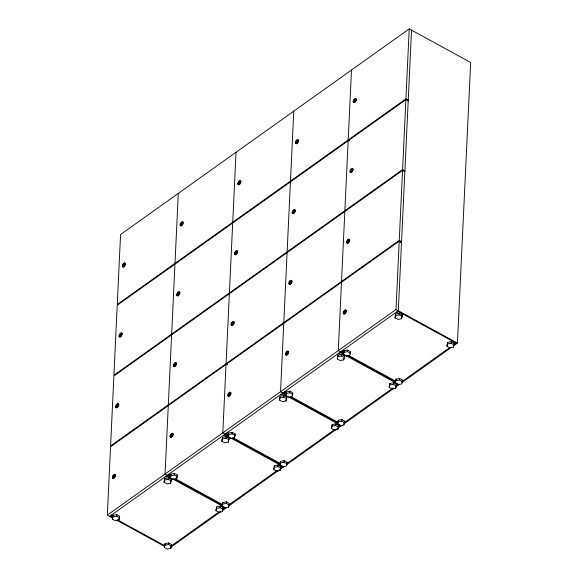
<?xml version="1.0" encoding="UTF-8"?>
<svg xmlns="http://www.w3.org/2000/svg" width="578" height="578" viewBox="0 0 578 578"><rect width="100%" height="100%" fill="white"/><g stroke="black" fill="none" stroke-linecap="round" stroke-linejoin="round"><path stroke-width="0.87" d="M112.789 518.098L107.327 515.114L110.55 446.758L399.225 241.134L401.529 242.392M117.63 405.077L117.601 405.799L116.742 406.413L116.77 405.691L118.107 405.279A1.084 0.527 -61.4 0 1 117.428 406.645M112.399 519.131L113.129 515.258L116.698 514.55L119.617 516.147L119.545 517.722L118.887 520.019L115.318 520.727L112.399 519.131L113.129 515.258M119.545 517.722L116.626 516.125L116.698 514.55M118.887 520.019L118.967 518.452M164.051 482.341L164.781 478.468L168.35 477.76L171.269 479.357L171.196 480.925L170.546 483.23L166.97 483.938L164.051 482.341L164.781 478.468M168.285 405.633L165.062 473.989L170.517 476.973M168.321 404.846L171.623 334.886M171.659 334.098L174.961 264.139M174.997 263.358L178.291 193.399M164.333 547.503L165.062 543.631L168.632 542.923L171.55 544.519L171.478 546.094L170.821 548.392L167.252 549.1L164.333 547.503L165.062 543.631M171.196 480.925L168.277 479.335L168.35 477.76M174.469 365.289L174.505 364.566L175.365 363.952L175.329 364.682L174.072 365.072M181.109 224.589L181.145 223.859L182.005 223.245L181.969 223.975L180.704 224.372M170.134 478.006L170.864 474.133L174.433 473.433L177.352 475.022L177.273 476.597L176.622 478.895L173.053 479.603L170.134 478.006L170.864 474.133M170.546 483.23L170.618 481.655M171.478 546.094L168.559 544.498L168.632 542.923M170.821 548.392L171.55 544.519M177.273 476.597L174.361 475L174.433 473.433M176.622 478.895L177.352 475.022M215.984 510.714L216.714 506.841L220.283 506.133L223.202 507.73L223.13 509.297L222.472 511.602L218.903 512.31L215.984 510.714L216.714 506.841M221.786 441.216L222.516 437.344L226.085 436.636L229.004 438.232L228.931 439.8L228.274 442.105L224.705 442.813L221.786 441.216L222.516 437.344M226.02 364.508L222.797 432.864L228.252 435.848M229.358 293.761L226.056 363.721L227.595 364.559M229.394 292.974L232.696 223.014M232.732 222.234L236.026 152.274M223.13 509.297L220.211 507.708L220.283 506.133M222.068 506.379L222.797 502.506L226.366 501.805L229.285 503.395L229.206 504.97L228.556 507.267L224.987 507.975L222.068 506.379L222.797 502.506M222.472 511.602L222.552 510.027M228.931 439.8L226.012 438.211L226.085 436.636M228.874 394.911L228.902 394.182L229.762 393.567L229.733 394.297L228.469 394.695M232.204 324.171L232.24 323.442L233.1 322.827L233.064 323.557L231.807 323.955M235.542 253.424L235.578 252.694L236.438 252.08L236.402 252.81L235.138 253.207M227.869 436.881L228.599 433.009L232.168 432.308L235.087 433.897L235.008 435.472L234.357 437.77L230.788 438.478L227.869 436.881L228.599 433.009M228.274 442.105L228.353 440.53M229.206 504.97L226.287 503.373L226.366 501.805M228.556 507.267L228.628 505.699M235.008 435.472L232.089 433.876L232.168 432.308M234.357 437.77L235.087 433.897M273.719 469.589L274.449 465.716L278.018 465.008L280.937 466.605L280.865 468.18L280.207 470.478L276.638 471.186L273.719 469.589L274.449 465.716M279.521 400.092L280.251 396.219L283.82 395.511L286.739 397.108L286.666 398.683L286.009 400.98L282.44 401.688L279.521 400.092L280.251 396.219M283.755 323.384L280.532 391.74L285.987 394.723M283.791 322.596L287.093 252.637M287.129 251.849L290.423 181.897M290.467 181.109L293.761 111.149M280.865 468.18L277.946 466.583L278.018 465.008M279.803 465.261L280.525 461.381L284.101 460.68L287.02 462.27L286.941 463.845L286.291 466.143L282.721 466.851L279.803 465.261L280.525 461.381M280.207 470.478L280.937 466.605M286.666 398.683L283.747 397.086L283.82 395.511M286.601 353.787L286.637 353.064L287.497 352.45L287.461 353.172L286.204 353.57M296.579 142.34L296.608 141.61L297.468 140.996L297.439 141.726L296.174 142.123M285.604 395.764L286.327 391.891L289.903 391.183L292.822 392.773L292.743 394.348L292.092 396.645L288.523 397.353L285.604 395.764L286.327 391.891M286.009 400.98L286.088 399.405M286.941 463.845L284.022 462.248L284.101 460.68M292.743 394.348L289.824 392.751L289.903 391.183M331.454 428.464L332.184 424.592L335.753 423.884L338.672 425.48L338.592 427.055L337.942 429.353L334.373 430.061L331.454 428.464L332.184 424.592M337.256 358.967L337.986 355.094L341.555 354.386L344.474 355.983L344.394 357.558L343.744 359.856L340.175 360.564L337.256 358.967L337.986 355.094M341.49 282.259L338.267 350.615L343.722 353.599M341.526 281.472L344.828 211.512M344.864 210.732L348.158 140.772M351.496 70.025L348.194 139.984L349.733 140.822M338.592 427.055L335.681 425.459L335.753 423.884M337.538 424.136L338.26 420.264L341.836 419.556L344.748 421.145L344.676 422.72L344.026 425.025L340.456 425.726L337.538 424.136L338.26 420.264M337.942 429.353L338.014 427.778M344.394 357.558L341.475 355.961L341.555 354.386M344.336 312.662L344.372 311.939L345.232 311.325L345.196 312.055L343.939 312.445M354.307 101.215L354.343 100.485L355.203 99.871L355.167 100.601L353.909 100.998M343.339 354.639L344.062 350.767L347.631 350.058L350.55 351.648L350.478 353.223L349.827 355.528L346.258 356.229L343.339 354.639L344.062 350.767M343.744 359.856L343.816 358.288M344.676 422.72L341.757 421.124L341.836 419.556M350.478 353.223L347.559 351.626L347.631 350.058M389.189 387.339L389.912 383.467L393.488 382.759L396.407 384.356L396.327 385.931L395.677 388.228L392.108 388.936L389.189 387.339L389.912 383.467M394.991 317.842L395.713 313.97L399.29 313.262L402.209 314.858L402.129 316.433L401.479 318.731L397.91 319.439L394.991 317.842L395.713 313.97M107.327 515.114L395.995 309.49L399.225 241.134M402.555 170.387L113.888 376.011L110.586 445.97L399.261 240.347L402.555 170.387L404.86 171.652M405.893 99.647L117.226 305.263L113.924 375.223L402.599 169.607L405.893 99.647L408.198 100.904M409.231 28.9L120.564 234.524L117.262 304.476L405.929 98.86L409.231 28.9L470.673 62.467L457.436 343.057L453.788 345.666M396.327 385.931L393.408 384.334L393.488 382.759M411.536 30.157L398.3 310.747L109.632 516.371M395.273 383.012L395.995 379.139L399.564 378.431L402.483 380.028L402.411 381.596L401.761 383.9L398.191 384.601L395.273 383.012L395.995 379.139M395.677 388.228L396.407 384.356M402.129 316.433L399.21 314.837L399.29 313.262M401.479 318.731L402.209 314.858M402.411 381.596L399.492 379.999L399.564 378.431M446.924 346.215L447.647 342.342L451.223 341.641L454.135 343.231L454.062 344.806L453.412 347.103L449.843 347.812L446.924 346.215L447.647 342.342M454.062 344.806L451.143 343.209L451.223 341.641M453.412 347.103L454.135 343.231M170.835 480.889L171.269 479.357M228.57 439.764L229.004 438.232M222.768 509.261L223.202 507.73M286.305 398.639L286.739 397.108M292.165 395.077L292.598 393.546M286.363 464.575L287.02 462.27M349.9 353.953L350.55 351.648M344.098 423.45L344.748 421.145M402.05 381.559L402.483 380.028M400.099 242.652L401.565 241.611L399.261 240.347M170.842 546.239L219.228 511.768M222.891 509.16L225.095 507.592L171.435 478.281M229.307 504.587L276.963 470.644M280.626 468.036L282.83 466.468L281.248 465.608M286.312 463.99L334.698 429.526M338.361 426.911L340.565 425.343L282.96 393.878L281.681 394.788L280.908 394.369M344.047 422.865L393.163 387.874M395.366 386.306L398.293 384.218M401.775 381.74L450.168 347.277M453.094 345.189L456.028 343.094L398.43 311.629L397.144 312.539L396.378 312.12M170.965 547.12L220.659 511.718M222.118 510.677L226.504 507.556M228.693 505.996L284.239 466.432M286.428 464.871L341.974 425.307M343.433 424.266L393.856 388.351M395.323 387.311L399.709 384.182M401.898 382.622L451.591 347.226M395.641 315.545L399.21 314.837M343.989 352.334L347.559 351.626M337.906 356.669L341.475 355.961M447.574 343.917L451.143 343.209M286.255 393.459L289.824 392.751M280.171 397.794L283.747 397.086M395.923 380.707L399.492 379.999M389.839 385.042L393.408 384.334M228.52 434.584L232.089 433.876M222.443 438.919L226.012 438.211M338.188 421.832L341.757 421.124M332.104 426.167L335.681 425.459M170.785 475.708L174.361 475M164.708 480.036L168.277 479.335M280.453 462.956L284.022 462.248M274.369 467.291L277.946 466.583M113.057 516.833L116.626 516.125M222.718 504.081L226.287 503.373M216.642 508.416L220.211 507.708M164.983 545.206L168.559 544.498M405.929 98.86L408.234 100.117M356.012 99.286L356.395 99.488M355.297 99.871L355.68 100.081M353.187 101.584L353.57 101.793M402.599 169.607L404.896 170.864M352.71 169.238L353.093 169.448M298.277 140.403L298.66 140.613A2.204 1.069 -61.4 0 1 297.287 143.402A2.204 1.069 -61.4 0 1 295.835 142.918L295.452 142.708M351.995 169.831L352.378 170.033M297.562 140.996L297.945 141.198M350.608 170.958L350.99 171.167A1.084 0.527 -61.4 0 0 351.019 171.355M294.975 210.363L295.358 210.573M349.379 239.986L349.762 240.195M240.542 181.528L240.925 181.738A2.204 1.069 -61.4 0 1 239.552 184.526A2.204 1.069 -61.4 0 1 238.107 184.042M294.26 210.956L294.643 211.158M239.827 182.113L240.21 182.323A1.084 0.527 -61.4 0 1 239.538 183.696M292.873 212.083L293.256 212.292A1.084 0.527 -61.4 0 0 293.284 212.48M347.27 241.705L347.653 241.915M238.439 183.248L238.822 183.457M292.157 212.668L292.54 212.877M346.554 242.29L346.937 242.5M395.995 309.49L457.436 343.057M237.247 251.488L237.63 251.697A2.204 1.069 -61.4 0 1 235.889 254.732A2.204 1.069 -61.4 0 1 234.971 253.027M291.644 281.11L292.027 281.32M346.041 310.733L346.424 310.942M182.807 222.653L183.19 222.862M182.092 223.238L182.475 223.448M289.535 282.83L290.799 282.432L290.835 281.703L289.975 282.317L289.939 283.047A1.084 0.527 -61.4 0 1 290.416 281.84M234.422 253.793L234.805 254.002M288.819 283.415L289.202 283.625M343.216 313.038L343.599 313.24A2.204 1.069 -61.4 0 1 343.635 312.777M342.494 350.506L343.26 350.925L341.981 351.836L343.556 352.703M348.288 355.289L395.634 381.155M347.667 355.752L395.764 382.029M397.505 383.792L340.695 352.753L339.409 353.664L338.643 353.245M233.909 322.235L234.292 322.445M288.306 351.858L288.689 352.067M179.512 292.613L179.895 292.822M125.072 263.778L125.455 263.987M287.591 352.443L287.967 352.652M124.357 264.363L124.74 264.572M177.403 294.332L178.667 293.935L178.703 293.205L177.843 293.819L177.807 294.549A1.084 0.527 -61.4 0 1 178.284 293.342M231.084 324.54L231.467 324.749A2.204 1.069 -61.4 0 1 231.503 324.28M285.481 354.155L285.864 354.365M176.687 294.917L177.07 295.127M122.254 266.082L122.637 266.292M284.759 391.631L285.525 392.05L284.246 392.961L285.821 393.82M291.348 396.84L337.899 422.272M289.932 396.876L338.029 423.154M121.777 333.737L122.16 333.947M176.174 363.36L176.557 363.569M230.571 392.982L230.954 393.192A2.204 1.069 -61.4 0 1 229.582 395.973A2.204 1.069 -61.4 0 1 228.129 395.489L227.746 395.28M175.459 363.945L175.835 364.154M229.856 393.567L230.239 393.777M119.675 335.457L120.058 335.666M118.952 336.042L119.335 336.252A2.204 1.069 -61.4 0 1 119.371 335.789M173.349 365.664L173.732 365.867M227.024 432.749L227.79 433.175L226.511 434.085L228.874 435.379M233.613 437.965L280.164 463.397M232.197 438.001L280.294 464.279M279.673 464.748L225.225 435.003L223.946 435.913L223.173 435.494M118.439 404.484L118.822 404.694M172.836 434.107L173.219 434.316A2.204 1.069 -61.4 0 1 171.847 437.098A2.204 1.069 -61.4 0 1 170.394 436.614L170.019 436.404M172.121 434.692L172.504 434.902M116.337 406.197L116.72 406.406M170.734 435.819L171.998 435.422L172.027 434.692L171.167 435.306L171.139 436.036A1.084 0.527 -61.4 0 1 172.056 434.504A1.084 0.527 -61.4 0 1 172.316 435.631M115.614 406.782L115.997 406.991M169.289 473.873L170.062 474.292L168.776 475.21L171.146 476.503M175.091 478.656L222.429 504.522M173.675 478.692L222.559 505.403M169.86 477.414L167.49 476.12L166.211 477.038L165.438 476.619M115.101 475.232L115.484 475.434M114.386 475.817L114.769 476.026A1.084 0.527 -61.4 0 1 114.097 477.392M112.999 476.944L113.382 477.153M111.554 514.998L112.327 515.417L111.041 516.335L112.616 517.194M117.356 519.781L164.694 545.646M116.727 520.251L164.824 546.528M123.15 265.519A1.084 0.527 -61.4 0 1 124.227 264.045A1.084 0.527 -61.4 0 1 124.154 265.512M123.981 265.714A1.084 0.527 -61.4 0 1 123.165 265.721M124.66 265.049A1.084 0.527 -61.4 0 1 124.407 265.555M124.068 265.945A1.084 0.527 -61.4 0 1 123.381 265.894M123.374 265.475A1.084 0.527 -61.4 0 1 124.024 264.334M124.371 263.257A2.204 1.069 -61.4 0 1 125.39 264.616A2.204 1.069 -61.4 0 1 123.49 267.108A2.204 1.069 -61.4 0 1 122.803 265.316M123.641 263.857A2.204 1.069 -61.4 0 1 124.01 263.503M121.12 334.98A1.084 0.527 -61.4 0 1 120.116 335.963A1.084 0.527 -61.4 0 1 120.043 334.814A1.084 0.527 -61.4 0 1 121.062 334.033M121.113 335.515A1.084 0.527 -61.4 0 1 120.766 335.905M120.072 335.435A1.084 0.527 -61.4 0 1 120.73 334.294M121.077 333.217A2.204 1.069 -61.4 0 1 121.777 335.442A2.204 1.069 -61.4 0 1 119.393 336.634M119.718 334.756A2.204 1.069 -61.4 0 1 120.007 334.257M116.59 406.58A1.084 0.527 -61.4 0 1 117.009 405.099A1.084 0.527 -61.4 0 1 117.898 405.091A1.084 0.527 -61.4 0 1 117.168 406.58M116.749 406.594A1.084 0.527 -61.4 0 1 117.572 404.918M117.37 404.21A2.204 1.069 -61.4 0 1 118.815 404.557A2.204 1.069 -61.4 0 1 117.695 407.252A2.204 1.069 -61.4 0 1 116.055 407.382M116.171 406.023A2.204 1.069 -61.4 0 1 116.388 405.503M116.669 405.005A2.204 1.069 -61.4 0 1 117.009 404.557M114.285 475.492A1.084 0.527 -61.4 0 1 113.714 477.182A1.084 0.527 -61.4 0 1 113.086 476.467A1.084 0.527 -61.4 0 1 114.285 475.492A1.084 0.527 -61.4 0 1 114.234 476.886A1.084 0.527 -61.4 0 1 113.18 477.11A1.084 0.527 -61.4 0 1 114.09 475.528M114.552 475.622A1.084 0.527 -61.4 0 1 114.74 475.831M113.469 476.677A1.084 0.527 -61.4 0 1 113.873 475.961M114.401 474.711A2.204 1.069 -61.4 0 1 115.47 475.737A2.204 1.069 -61.4 0 1 113.989 478.317A2.204 1.069 -61.4 0 1 112.667 477.739M112.703 477.276A2.204 1.069 -61.4 0 1 113.05 476.243M113.331 475.745A2.204 1.069 -61.4 0 1 113.671 475.304M182.388 223.924A1.084 0.527 -61.4 0 1 181.803 224.82M181.174 224.105A1.084 0.527 -61.4 0 1 181.759 223.209M182.106 222.133A2.204 1.069 -61.4 0 1 183.175 223.166A2.204 1.069 -61.4 0 1 181.694 225.745A2.204 1.069 -61.4 0 1 180.372 225.167M180.408 224.705A2.204 1.069 -61.4 0 1 180.538 224.192M181.376 222.732A2.204 1.069 -61.4 0 1 181.738 222.378M178.855 293.855A1.084 0.527 -61.4 0 1 178.421 294.549M178.241 294.708A1.084 0.527 -61.4 0 1 177.699 293.862A1.084 0.527 -61.4 0 1 178.898 293.01M179.093 293.884A1.084 0.527 -61.4 0 1 178.848 294.39M178.812 292.092A2.204 1.069 -61.4 0 1 179.852 293.284A2.204 1.069 -61.4 0 1 178.154 295.849A2.204 1.069 -61.4 0 1 177.106 294.664M178.075 292.692A2.204 1.069 -61.4 0 1 178.443 292.338M175.401 364.855A1.084 0.527 -61.4 0 1 174.296 365.412A1.084 0.527 -61.4 0 1 174.924 363.8A1.084 0.527 -61.4 0 1 175.596 364.35M175.647 364.884A1.084 0.527 -61.4 0 1 174.816 365.701M174.556 365.607A1.084 0.527 -61.4 0 1 174.643 364.552A1.084 0.527 -61.4 0 1 175.474 363.743M174.123 364.378A2.204 1.069 -61.4 0 1 176.276 362.839A2.204 1.069 -61.4 0 1 175.777 365.715A2.204 1.069 -61.4 0 1 173.79 366.257M171.919 435.841A1.084 0.527 -61.4 0 1 170.915 435.913A1.084 0.527 -61.4 0 1 171.883 434.381A1.084 0.527 -61.4 0 1 172.063 435.602M172.006 436.094A1.084 0.527 -61.4 0 1 171.832 436.267M171.767 433.825A2.204 1.069 -61.4 0 1 173.219 434.316M170.568 435.646A2.204 1.069 -61.4 0 1 170.785 435.118M238.902 182.98A1.084 0.527 -61.4 0 1 239.588 182.019A1.084 0.527 -61.4 0 1 240.181 182.135M239.473 181.254A2.204 1.069 -61.4 0 1 240.925 181.738M238.143 183.58A2.204 1.069 -61.4 0 1 239.111 181.608M236.705 252.239A1.084 0.527 -61.4 0 1 235.687 253.713A1.084 0.527 -61.4 0 1 235.6 252.405A1.084 0.527 -61.4 0 1 236.691 252.037M236.828 252.759A1.084 0.527 -61.4 0 1 236.416 253.482M235.542 253.186A1.084 0.527 -61.4 0 1 236.691 251.885M235.81 251.567A2.204 1.069 -61.4 0 1 237.63 251.697M235.188 252.507A2.204 1.069 -61.4 0 1 235.477 252.008M233.252 323.478A1.084 0.527 -61.4 0 1 232.248 324.46A1.084 0.527 -61.4 0 1 232.168 323.312A1.084 0.527 -61.4 0 1 233.194 322.531M233.245 324.005A1.084 0.527 -61.4 0 1 232.898 324.395M232.204 323.933A1.084 0.527 -61.4 0 1 232.681 322.965M233.548 321.599A2.204 1.069 -61.4 0 1 233.772 324.193A2.204 1.069 -61.4 0 1 231.525 325.132M231.85 323.254A2.204 1.069 -61.4 0 1 232.139 322.755M228.722 395.077A1.084 0.527 -61.4 0 1 229.141 393.596A1.084 0.527 -61.4 0 1 230.03 393.589A1.084 0.527 -61.4 0 1 229.3 395.077M230.217 394.001A1.084 0.527 -61.4 0 1 230.044 394.507M229.741 394.969A1.084 0.527 -61.4 0 1 229.56 395.142M228.881 395.092A1.084 0.527 -61.4 0 1 229.704 393.416M229.502 392.7A2.204 1.069 -61.4 0 1 230.954 393.192M228.303 394.521A2.204 1.069 -61.4 0 1 228.52 393.994M228.801 393.495A2.204 1.069 -61.4 0 1 229.141 393.054M354.263 101.475A1.084 0.527 -61.4 0 1 354.524 99.965A1.084 0.527 -61.4 0 1 355.47 99.965A1.084 0.527 -61.4 0 1 354.56 101.475M355.463 99.676A1.084 0.527 -61.4 0 1 355.629 100.428A1.084 0.527 -61.4 0 1 355 101.446M354.321 101.396A1.084 0.527 -61.4 0 1 355.145 99.719M354.943 99.004A2.204 1.069 -61.4 0 1 356.388 99.351A2.204 1.069 -61.4 0 1 355.268 102.053A2.204 1.069 -61.4 0 1 353.628 102.176M353.743 100.825A2.204 1.069 -61.4 0 1 353.96 100.297M354.242 99.799A2.204 1.069 -61.4 0 1 354.581 99.358M350.86 171.341A1.084 0.527 -61.4 0 1 351.113 170.077A1.084 0.527 -61.4 0 1 352.038 169.564A1.084 0.527 -61.4 0 1 351.944 170.741M351.792 170.972A1.084 0.527 -61.4 0 1 351.438 171.334M352.356 170.264A1.084 0.527 -61.4 0 1 352.19 170.77M351.077 170.691A1.084 0.527 -61.4 0 1 351.323 170.192M352.161 169.636A1.084 0.527 -61.4 0 1 352.277 169.708M352.356 168.61A2.204 1.069 -61.4 0 1 352.573 171.196A2.204 1.069 -61.4 0 1 350.333 172.136M350.311 171.29A2.204 1.069 -61.4 0 1 350.658 170.257M350.947 169.759A2.204 1.069 -61.4 0 1 351.279 169.318M348.837 240.737A1.084 0.527 -61.4 0 1 347.819 242.211A1.084 0.527 -61.4 0 1 347.732 240.903A1.084 0.527 -61.4 0 1 348.823 240.535M348.96 241.257A1.084 0.527 -61.4 0 1 348.548 241.98M347.674 241.683A1.084 0.527 -61.4 0 1 348.332 240.542M348.671 239.465A2.204 1.069 -61.4 0 1 349.69 240.824A2.204 1.069 -61.4 0 1 347.79 243.316A2.204 1.069 -61.4 0 1 347.103 241.525M347.942 240.065A2.204 1.069 -61.4 0 1 348.31 239.711M345.384 311.976A1.084 0.527 -61.4 0 1 344.38 312.958A1.084 0.527 -61.4 0 1 344.3 311.809A1.084 0.527 -61.4 0 1 345.326 311.029M345.377 312.503A1.084 0.527 -61.4 0 1 345.03 312.893M344.336 312.431A1.084 0.527 -61.4 0 1 344.813 311.463M344.611 310.812A2.204 1.069 -61.4 0 1 346.366 310.559A2.204 1.069 -61.4 0 1 345.413 313.377A2.204 1.069 -61.4 0 1 343.657 313.63M343.982 311.752A2.204 1.069 -61.4 0 1 344.271 311.253M296.427 142.506A1.084 0.527 -61.4 0 1 296.68 141.242A1.084 0.527 -61.4 0 1 297.605 140.729A1.084 0.527 -61.4 0 1 297.504 141.906M297.359 142.137A1.084 0.527 -61.4 0 1 297.005 142.499M296.586 142.52A1.084 0.527 -61.4 0 1 297.41 140.844A1.084 0.527 -61.4 0 1 297.749 141.935M297.208 140.129A2.204 1.069 -61.4 0 1 298.66 140.613M296.008 141.942A2.204 1.069 -61.4 0 1 296.225 141.422M296.507 140.924A2.204 1.069 -61.4 0 1 296.846 140.483M294.455 211.895A1.084 0.527 -61.4 0 1 293.971 212.531M293.342 211.815A1.084 0.527 -61.4 0 1 294.542 210.833M293.913 210.089A2.204 1.069 -61.4 0 1 295.344 210.876A2.204 1.069 -61.4 0 1 293.501 213.658A2.204 1.069 -61.4 0 1 292.706 211.902M292.923 211.382A2.204 1.069 -61.4 0 1 293.212 210.883M290.987 282.353A1.084 0.527 -61.4 0 1 290.72 282.844M290.373 283.206A1.084 0.527 -61.4 0 1 289.831 282.36A1.084 0.527 -61.4 0 1 291.03 281.508M291.225 282.382A1.084 0.527 -61.4 0 1 290.98 282.888M290.944 280.59A2.204 1.069 -61.4 0 1 291.984 281.782A2.204 1.069 -61.4 0 1 290.286 284.347A2.204 1.069 -61.4 0 1 289.238 283.162M290.207 281.19A2.204 1.069 -61.4 0 1 290.575 280.836M286.558 354.054A1.084 0.527 -61.4 0 1 286.934 352.407A1.084 0.527 -61.4 0 1 287.728 352.847M287.533 353.353A1.084 0.527 -61.4 0 1 286.854 354.047M287.779 353.382A1.084 0.527 -61.4 0 1 287.295 354.018M286.616 353.967A1.084 0.527 -61.4 0 1 286.84 352.92A1.084 0.527 -61.4 0 1 287.606 352.24M287.237 351.583A2.204 1.069 -61.4 0 1 288.682 351.93A2.204 1.069 -61.4 0 1 287.562 354.625A2.204 1.069 -61.4 0 1 285.922 354.755M286.255 352.876A2.204 1.069 -61.4 0 1 286.876 351.93M113.44 476.431L113.404 477.161L114.263 476.547L114.299 475.817L113.44 476.431M120.108 334.944L120.072 335.674L120.932 335.059L120.968 334.33L120.108 334.944M123.41 264.984L123.374 265.714L124.234 265.1L124.27 264.37L123.41 264.984M238.873 182.735L238.844 183.464L239.704 182.85L239.733 182.121L238.873 182.735M293.313 211.57L293.277 212.299L294.137 211.685L294.173 210.956L293.313 211.57M347.71 241.192L347.674 241.922L348.534 241.308L348.57 240.578L347.71 241.192M351.048 170.445L351.012 171.175L351.872 170.561L351.908 169.831L351.048 170.445M123.685 265.736A1.084 0.527 -61.4 0 0 124.256 264.038A1.084 0.527 -61.4 0 0 123.056 265.02A1.084 0.527 -61.4 0 0 123.685 265.736M123.706 266.566A2.204 1.069 -61.4 0 0 124.87 263.113A2.204 1.069 -61.4 0 0 122.42 265.107A2.204 1.069 -61.4 0 0 123.706 266.566M120.383 335.695A1.084 0.527 -61.4 0 0 120.954 333.997A1.084 0.527 -61.4 0 0 119.754 334.98A1.084 0.527 -61.4 0 0 120.383 335.695M120.405 336.526A2.204 1.069 -61.4 0 0 121.568 333.072A2.204 1.069 -61.4 0 0 119.126 335.067A2.204 1.069 -61.4 0 0 120.405 336.526M117.045 406.435A1.084 0.527 -61.4 0 0 117.616 404.745A1.084 0.527 -61.4 0 0 116.416 405.72A1.084 0.527 -61.4 0 0 117.045 406.435M117.067 407.273A2.204 1.069 -61.4 0 0 118.23 403.82A2.204 1.069 -61.4 0 0 115.788 405.814A2.204 1.069 -61.4 0 0 117.067 407.273M113.736 478.013A2.204 1.069 -61.4 0 0 114.892 474.567A2.204 1.069 -61.4 0 0 112.45 476.561A2.204 1.069 -61.4 0 0 113.736 478.013M181.535 224.748A1.084 0.527 -61.4 0 0 182.2 223.05A1.084 0.527 -61.4 0 0 181.001 223.903A1.084 0.527 -61.4 0 0 181.535 224.748M181.42 224.611A1.084 0.527 -61.4 0 0 181.991 222.913A1.084 0.527 -61.4 0 0 180.791 223.896A1.084 0.527 -61.4 0 0 181.42 224.611M181.441 225.442A2.204 1.069 -61.4 0 0 182.597 221.988A2.204 1.069 -61.4 0 0 180.155 223.982A2.204 1.069 -61.4 0 0 181.441 225.442M178.118 294.57A1.084 0.527 -61.4 0 0 178.689 292.873A1.084 0.527 -61.4 0 0 177.489 293.855A1.084 0.527 -61.4 0 0 178.118 294.57M178.14 295.401A2.204 1.069 -61.4 0 0 179.303 291.948A2.204 1.069 -61.4 0 0 176.854 293.942A2.204 1.069 -61.4 0 0 178.14 295.401M174.78 365.31A1.084 0.527 -61.4 0 0 175.351 363.62A1.084 0.527 -61.4 0 0 174.151 364.595A1.084 0.527 -61.4 0 0 174.78 365.31M174.802 366.149A2.204 1.069 -61.4 0 0 175.965 362.695A2.204 1.069 -61.4 0 0 173.523 364.689A2.204 1.069 -61.4 0 0 174.802 366.149M171.449 436.058A1.084 0.527 -61.4 0 0 172.02 434.367A1.084 0.527 -61.4 0 0 170.813 435.342A1.084 0.527 -61.4 0 0 171.449 436.058M171.464 436.889A2.204 1.069 -61.4 0 0 172.627 433.442A2.204 1.069 -61.4 0 0 170.185 435.436A2.204 1.069 -61.4 0 0 171.464 436.889M239.27 183.623A1.084 0.527 -61.4 0 0 239.928 181.926A1.084 0.527 -61.4 0 0 238.736 182.778A1.084 0.527 -61.4 0 0 239.27 183.623M239.155 183.486A1.084 0.527 -61.4 0 0 239.726 181.788A1.084 0.527 -61.4 0 0 238.526 182.771A1.084 0.527 -61.4 0 0 239.155 183.486M239.169 184.317A2.204 1.069 -61.4 0 0 240.332 180.863A2.204 1.069 -61.4 0 0 237.89 182.858A2.204 1.069 -61.4 0 0 239.169 184.317M235.853 253.446A1.084 0.527 -61.4 0 0 236.424 251.748A1.084 0.527 -61.4 0 0 235.224 252.731A1.084 0.527 -61.4 0 0 235.853 253.446M235.875 254.277A2.204 1.069 -61.4 0 0 237.038 250.823A2.204 1.069 -61.4 0 0 234.589 252.817A2.204 1.069 -61.4 0 0 235.875 254.277M232.515 324.193A1.084 0.527 -61.4 0 0 233.086 322.495A1.084 0.527 -61.4 0 0 231.886 323.47A1.084 0.527 -61.4 0 0 232.515 324.193M232.537 325.024A2.204 1.069 -61.4 0 0 233.7 321.57A2.204 1.069 -61.4 0 0 231.258 323.564A2.204 1.069 -61.4 0 0 232.537 325.024M229.177 394.933A1.084 0.527 -61.4 0 0 229.748 393.242A1.084 0.527 -61.4 0 0 228.548 394.218A1.084 0.527 -61.4 0 0 229.177 394.933M229.199 395.771A2.204 1.069 -61.4 0 0 230.362 392.317A2.204 1.069 -61.4 0 0 227.92 394.312A2.204 1.069 -61.4 0 0 229.199 395.771M354.617 101.237A1.084 0.527 -61.4 0 0 355.188 99.546A1.084 0.527 -61.4 0 0 353.989 100.521A1.084 0.527 -61.4 0 0 354.617 101.237M354.639 102.068A2.204 1.069 -61.4 0 0 355.802 98.621A2.204 1.069 -61.4 0 0 353.36 100.615A2.204 1.069 -61.4 0 0 354.639 102.068M351.323 171.196A1.084 0.527 -61.4 0 0 351.894 169.499A1.084 0.527 -61.4 0 0 350.694 170.481A1.084 0.527 -61.4 0 0 351.323 171.196M351.345 172.027A2.204 1.069 -61.4 0 0 352.501 168.581A2.204 1.069 -61.4 0 0 350.058 170.575A2.204 1.069 -61.4 0 0 351.345 172.027M347.985 241.944A1.084 0.527 -61.4 0 0 348.556 240.246A1.084 0.527 -61.4 0 0 347.356 241.228A1.084 0.527 -61.4 0 0 347.985 241.944M348.007 242.774A2.204 1.069 -61.4 0 0 349.17 239.321A2.204 1.069 -61.4 0 0 346.721 241.315A2.204 1.069 -61.4 0 0 348.007 242.774M344.647 312.684A1.084 0.527 -61.4 0 0 345.218 310.993A1.084 0.527 -61.4 0 0 344.018 311.968A1.084 0.527 -61.4 0 0 344.647 312.684M344.669 313.522A2.204 1.069 -61.4 0 0 345.832 310.068A2.204 1.069 -61.4 0 0 343.39 312.062A2.204 1.069 -61.4 0 0 344.669 313.522M296.882 142.361A1.084 0.527 -61.4 0 0 297.453 140.664A1.084 0.527 -61.4 0 0 296.254 141.646A1.084 0.527 -61.4 0 0 296.882 142.361M296.904 143.192A2.204 1.069 -61.4 0 0 298.067 139.746A2.204 1.069 -61.4 0 0 295.625 141.74A2.204 1.069 -61.4 0 0 296.904 143.192M293.703 212.458A1.084 0.527 -61.4 0 0 294.368 210.76A1.084 0.527 -61.4 0 0 293.169 211.613A1.084 0.527 -61.4 0 0 293.703 212.458M293.588 212.321A1.084 0.527 -61.4 0 0 294.159 210.623A1.084 0.527 -61.4 0 0 292.959 211.606A1.084 0.527 -61.4 0 0 293.588 212.321M293.61 213.152A2.204 1.069 -61.4 0 0 294.773 209.698A2.204 1.069 -61.4 0 0 292.324 211.692A2.204 1.069 -61.4 0 0 293.61 213.152M290.25 283.068A1.084 0.527 -61.4 0 0 290.821 281.37A1.084 0.527 -61.4 0 0 289.621 282.353A1.084 0.527 -61.4 0 0 290.25 283.068M290.272 283.899A2.204 1.069 -61.4 0 0 291.435 280.446A2.204 1.069 -61.4 0 0 288.986 282.44A2.204 1.069 -61.4 0 0 290.272 283.899M286.912 353.808A1.084 0.527 -61.4 0 0 287.483 352.118A1.084 0.527 -61.4 0 0 286.283 353.093A1.084 0.527 -61.4 0 0 286.912 353.808M286.934 354.646A2.204 1.069 -61.4 0 0 288.097 351.193A2.204 1.069 -61.4 0 0 285.655 353.187A2.204 1.069 -61.4 0 0 286.934 354.646"/></g></svg>
